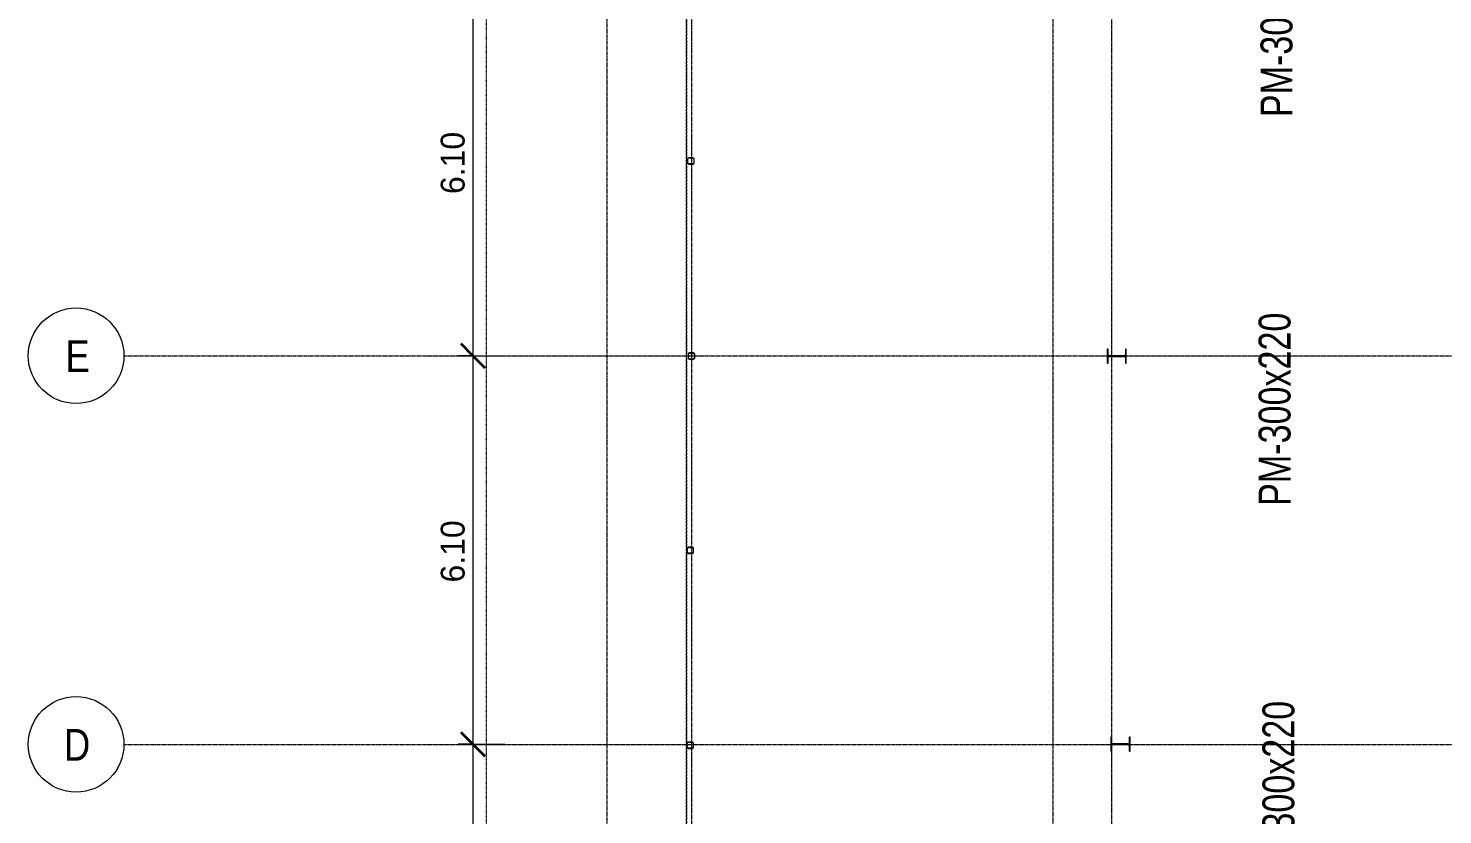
# Model space of a CAD drawing. Header units: centimetres. Extents: x -14155 to 6577, y -1225 to 8033.
# Drawn here: x -14155 to -11937, y 2438 to 3673 of the extents above; entities that cross this region are included whole.
import ezdxf

# ---------------------------------------------------------------- set-up
doc = ezdxf.new("R2010")
doc.units = ezdxf.units.CM
for name, pattern in [('_Overhead', [0.47625, 0.3175, -0.15875]), ('Dash dot', [1.5875, 0.635, -0.47625, 0, -0.47625]), ('Grid Line', [2.2225, 1.27, -0.3175, 0.3175, -0.3175])]:
    doc.linetypes.add(name, pattern=pattern)
for name, color, linetype, lineweight in [('A-ANNO-DIMS', 7, 'Continuous', 9), ('A-ANNO-DIMS-250', 7, 'Continuous', 9), ('A-ANNO-SYMB', 7, 'Continuous', 9), ('A-FLOR', 7, 'Continuous', 9), ('S-COLS', 7, 'Continuous', 9), ('S-COLS-IDEN', 7, 'Continuous', 9), ('S-GRID', 7, 'Continuous', 9), ('S-GRID-IDEN', 7, 'Continuous', 9)]:
    doc.layers.add(name, color=color, linetype=linetype, lineweight=lineweight)
doc.styles.add('Century Gothic', font='GOTHIC.TTF', dxfattribs={"height": 37.5})
doc.styles.add('Century Gothic_1', font='GOTHIC.TTF', dxfattribs={"width": 0.8, "height": 50})
doc.styles.add('Saira Condensed', font='SairaCondensed-Regular.ttf', dxfattribs={"height": 50})
doc.dimstyles.new('FCA_N_Cotas_E100', dxfattribs={"dimscale": 30.48, "dimtxt": 39.15631, "dimasz": 1.230315, "dimexe": 1.64042, "dimexo": 1.64042, "dimgap": 0.082021, "dimtad": 1, "dimlfac": 0.01, "dimrnd": 0.01, "dimzin": 0, "dimdsep": 46, "dimtxsty": 'Century Gothic', "dimblk1": 'OBLIQUE', "dimblk2": 'OBLIQUE', "dimsah": 1, "dimcen": 0.09, "dimdle": 1.64042, "dimadec": 3, "dimazin": 2, "dimtfac": 1, "dimtdec": 4, "dimtix": 1, "dimtmove": 0, "dimatfit": 3, "dimfxl": 1, "dimtvp": 1, "dimtolj": 1, "dimtzin": 0, "dimarcsym": 2})

# ---------------------------------------------------------------- blocks, each defined once
blk = doc.blocks.new('HSS Rectangular-Column - 100 x 100 mm-V1-N01 - Planta')
at = {"layer": 'S-COLS'}
for p, q in [((-5, 3.095), (-5, -3.095)), ((-4.6, -3.6475), (-4.6, 3.6475)), ((-3.6475, 4.6), (3.6475, 4.6)), ((3.095, 5), (-3.095, 5)), ((4.6, 3.6475), (4.6, -3.6475)), ((5, -3.095), (5, 3.095)), ((3.6475, -4.6), (-3.6475, -4.6)), ((-3.095, -5), (3.095, -5))]:
    blk.add_line(p, q, dxfattribs=at)
for centre, radius, start, end in [((-3.095, 3.095), 1.905, 90, 180), ((-3.6475, 3.6475), 0.9525, 90, 180), ((3.095, 3.095), 1.905, 360, 90), ((3.6475, 3.6475), 0.9525, 0, 90), ((-3.095, -3.095), 1.905, 180, 270), ((-3.6475, -3.6475), 0.9525, 180, 270), ((3.095, -3.095), 1.905, 270, 360), ((3.6475, -3.6475), 0.9525, 270, 0)]:
    blk.add_arc(centre, radius, start, end, dxfattribs=at)
blk = doc.blocks.new('HSS Rectangular-Column - 100 x 100 mm-V2-N01 - Planta')
at = {"layer": 'S-COLS'}
h = blk.add_hatch(dxfattribs=at)
h.set_pattern_fill('FP_2', color=256, style=0, pattern_type=2)
h.set_pattern_definition([(45, (13117.09, -2853.27), (-62.8618, 62.8618), []), (45, (13117.09, -2758.02), (-62.8618, 62.8618), [])])
h.paths.add_polyline_path([(3.1, -5), (3.6, -4.6), (-3.6, -4.6), (-3.1, -5)])
h.paths.add_polyline_path([(-4.6, -3.6), (-4.6, 3.6), (-5, 3.1), (-5, -3.1)])
h.paths.add_polyline_path([(4.6, -3.6), (5, -3.1), (5, 3.1), (4.6, 3.6)])
h.paths.add_polyline_path([(3.6, 4.6), (3.1, 5), (-3.1, 5), (-3.6, 4.6)])
for p, q in [((-5, 3.1), (-5, -3.1)), ((-4.6, -3.6), (-4.6, 3.6)), ((-3.6, 4.6), (3.6, 4.6)), ((3.1, 5), (-3.1, 5)), ((4.6, 3.6), (4.6, -3.6)), ((5, -3.1), (5, 3.1)), ((3.6, -4.6), (-3.6, -4.6)), ((-3.1, -5), (3.1, -5))]:
    blk.add_line(p, q, dxfattribs=at)
for centre, radius, start, end in [((-3.1, 3.1), 1.9, 90, 180), ((-3.6, 3.6), 0.952, 90, 180), ((3.1, 3.1), 1.91, 360, 90), ((3.6, 3.6), 0.953, 0, 90), ((-3.1, -3.1), 1.91, 180, 270), ((-3.6, -3.6), 0.953, 180, 270), ((3.1, -3.1), 1.9, 270, 360), ((3.6, -3.6), 0.952, 270, 0)]:
    blk.add_arc(centre, radius, start, end, dxfattribs=at)
blk = doc.blocks.new('HSS Rectangular-Column - 100 x 100 mm-V3-N01 - Planta')
at = {"layer": 'S-COLS'}
for p, q in [((-5, 3.095), (-5, -3.095)), ((-4.6, -3.6475), (-4.6, 3.6475)), ((-3.6475, 4.6), (3.6475, 4.6)), ((3.095, 5), (-3.095, 5)), ((4.6, 3.6475), (4.6, -3.6475)), ((5, -3.095), (5, 3.095)), ((3.6475, -4.6), (-3.6475, -4.6)), ((-3.095, -5), (3.095, -5))]:
    blk.add_line(p, q, dxfattribs=at)
for centre, radius, start, end in [((-3.095, 3.095), 1.905, 90, 180), ((-3.6475, 3.6475), 0.9525, 90, 180), ((3.095, 3.095), 1.905, 360, 90), ((3.6475, 3.6475), 0.9525, 0, 90), ((-3.095, -3.095), 1.905, 180, 270), ((-3.6475, -3.6475), 0.9525, 180, 270), ((3.095, -3.095), 1.905, 270, 360), ((3.6475, -3.6475), 0.9525, 270, 0)]:
    blk.add_arc(centre, radius, start, end, dxfattribs=at)
blk = doc.blocks.new('HSS Rectangular-Column - 100 x 100 mm-V6-N01 - Planta')
at = {"layer": 'S-COLS'}
for p, q in [((-5, 3.095), (-5, -3.095)), ((-4.6, -3.6475), (-4.6, 3.6475)), ((-3.6475, 4.6), (3.6475, 4.6)), ((3.095, 5), (-3.095, 5)), ((4.6, 3.6475), (4.6, -3.6475)), ((5, -3.095), (5, 3.095)), ((3.6475, -4.6), (-3.6475, -4.6)), ((-3.095, -5), (3.095, -5))]:
    blk.add_line(p, q, dxfattribs=at)
for centre, radius, start, end in [((-3.095, 3.095), 1.905, 90, 180), ((-3.6475, 3.6475), 0.9525, 90, 180), ((3.095, 3.095), 1.905, 360, 90), ((3.6475, 3.6475), 0.9525, 0, 90), ((-3.095, -3.095), 1.905, 180, 270), ((-3.6475, -3.6475), 0.9525, 180, 270), ((3.095, -3.095), 1.905, 270, 360), ((3.6475, -3.6475), 0.9525, 270, 0)]:
    blk.add_arc(centre, radius, start, end, dxfattribs=at)
blk = doc.blocks.new('UC-Perfil universal-Pilar - 300 x 220-1638303-N01 - Planta')
at = {"layer": 'S-COLS'}
h = blk.add_hatch(dxfattribs=at)
h.set_pattern_fill('FP_6', color=256, style=0, pattern_type=2)
h.set_pattern_definition([(315, (-3158.05, -12448), (62.8618, 62.8618), []), (315, (-3062.8, -12448), (62.8618, 62.8618), [])])
h.paths.add_polyline_path([(-11, -15), (11, -15), (11, -13.5), (2, -13.5), (0.9, -13), (0.5, -11.9), (0.5, 11.9), (0.9, 13), (2, 13.5), (11, 13.5), (11, 15), (-11, 15), (-11, 13.5), (-2, 13.5), (-0.9, 13), (-0.5, 11.9), (-0.5, -11.9), (-0.9, -13), (-2, -13.5), (-11, -13.5)])
for p, q in [((11, 15), (-11, 15)), ((-11, 15), (-11, 13.5)), ((-11, 13.5), (-2, 13.5)), ((-0.5, 11.9), (-0.5, -11.9)), ((0.5, -11.9), (0.5, 11.9)), ((2, 13.5), (11, 13.5)), ((11, 13.5), (11, 15)), ((-2, -13.5), (-11, -13.5)), ((-11, -13.5), (-11, -15)), ((-11, -15), (11, -15)), ((11, -13.5), (2, -13.5)), ((11, -15), (11, -13.5))]:
    blk.add_line(p, q, dxfattribs=at)
for centre, start, end in [((-2, 11.9), 0, 90), ((2, 11.9), 90, 180), ((-2, -11.9), 270, 0), ((2, -11.9), 180, 270)]:
    blk.add_arc(centre, 1.52, start, end, dxfattribs=at)
blk = doc.blocks.new('UC-Perfil universal-Pilar - 300 x 220-1638274-N01 - Planta')
at = {"layer": 'S-COLS'}
for p, q in [((11, 15), (-11, 15)), ((-11, 15), (-11, 13.46)), ((-11, 13.46), (-2.015, 13.46)), ((-0.495, 11.94), (-0.495, -11.94)), ((0.495, -11.94), (0.495, 11.94)), ((2.015, 13.46), (11, 13.46)), ((11, 13.46), (11, 15)), ((-2.015, -13.46), (-11, -13.46)), ((-11, -13.46), (-11, -15)), ((-11, -15), (11, -15)), ((11, -13.46), (2.015, -13.46)), ((11, -15), (11, -13.46))]:
    blk.add_line(p, q, dxfattribs=at)
for centre, start, end in [((-2.015, 11.94), 0, 90), ((2.015, 11.94), 90, 180), ((-2.015, -11.94), 270, 0), ((2.015, -11.94), 180, 270)]:
    blk.add_arc(centre, 1.52, start, end, dxfattribs=at)
blk = doc.blocks.new('Grid - 3mm-1819951-N01 - Planta')
at = {"layer": 'S-GRID-IDEN', "color": 253, "true_color": 0xaaaaaa}
blk.add_circle((0, 0), 0.3, dxfattribs=at)
blk = doc.blocks.new('DIMBLOCK9-N01 - Planta')
at = {"layer": 'A-ANNO-DIMS-250', "lineweight": 35}
for p, q in [((-13457.8, 3768.3), (-13476.5, 3787)), ((-13457.8, 3768.3), (-13439, 3749.5)), ((-13457.8, 3158.7), (-13476.5, 3177.4)), ((-13457.8, 3158.7), (-13439, 3139.9))]:
    blk.add_line(p, q, dxfattribs=at)
at = {"layer": 'A-ANNO-DIMS-250'}
for p, q in [((-13457.8, 3768.3), (-13481.3, 3768.3)), ((-13457.8, 3768.3), (-13457.8, 3158.7)), ((-13457.8, 3768.3), (-13407.8, 3768.3)), ((-13457.8, 3158.7), (-13481.3, 3158.7)), ((-13457.8, 3158.7), (-13407.8, 3158.7))]:
    blk.add_line(p, q, dxfattribs=at)
at = {"layer": 'A-ANNO-DIMS-250', "color": 0, "insert": (-13508.4, 3412.5), "char_height": 37.5, "width": 122.317, "attachment_point": 1, "rotation": 90, "line_spacing_factor": 0.984502, "style": 'Century Gothic'}
blk.add_mtext('6.10', dxfattribs=at)
blk = doc.blocks.new('_Oblique')
at = {"color": 0, "linetype": 'ByBlock', "lineweight": -2}
blk.add_line((-0.5, -0.5), (0.5, 0.5), dxfattribs=at)
blk = doc.blocks.new('DIMBLOCK10-N01 - Planta')
at = {"layer": 'A-ANNO-DIMS-250', "lineweight": 35}
for p, q in [((-13457.8, 3158.7), (-13476.5, 3177.4)), ((-13457.8, 3158.7), (-13439, 3139.9)), ((-13457.8, 2548.7), (-13476.5, 2567.4)), ((-13457.8, 2548.7), (-13439, 2529.9))]:
    blk.add_line(p, q, dxfattribs=at)
at = {"layer": 'A-ANNO-DIMS-250'}
for p, q in [((-13457.8, 3158.7), (-13481.3, 3158.7)), ((-13457.8, 3158.7), (-13457.8, 2548.7)), ((-13457.8, 3158.7), (-13407.8, 3158.7)), ((-13457.8, 2548.7), (-13481.3, 2548.7)), ((-13457.8, 2548.7), (-13407.8, 2548.7))]:
    blk.add_line(p, q, dxfattribs=at)
at = {"layer": 'A-ANNO-DIMS-250', "color": 0, "insert": (-13508.4, 2802.7), "char_height": 37.5, "width": 122.317, "attachment_point": 1, "rotation": 90, "line_spacing_factor": 0.984502, "style": 'Century Gothic'}
blk.add_mtext('6.10', dxfattribs=at)
blk = doc.blocks.new('DIMBLOCK11-N01 - Planta')
at = {"layer": 'A-ANNO-DIMS-250', "lineweight": 35}
for p, q in [((-13457.8, 2548.7), (-13476.5, 2567.4)), ((-13457.8, 2548.7), (-13439, 2529.9)), ((-13457.8, 1330.8), (-13476.5, 1349.5)), ((-13457.8, 1330.8), (-13439, 1312))]:
    blk.add_line(p, q, dxfattribs=at)
at = {"layer": 'A-ANNO-DIMS-250'}
for p, q in [((-13457.8, 2548.7), (-13481.3, 2548.7)), ((-13457.8, 2548.7), (-13457.8, 1330.8)), ((-13457.8, 2548.7), (-13407.8, 2548.7)), ((-13457.8, 1330.8), (-13481.3, 1330.8)), ((-13457.8, 1330.8), (-13407.8, 1330.8))]:
    blk.add_line(p, q, dxfattribs=at)
at = {"layer": 'A-ANNO-DIMS-250', "color": 0, "insert": (-13508.4, 1874.1), "char_height": 37.5, "width": 157.371, "attachment_point": 1, "rotation": 90, "line_spacing_factor": 0.984502, "style": 'Century Gothic'}
blk.add_mtext('12.18', dxfattribs=at)

msp = doc.modelspace()

# ---------------------------------------------------------------- linework, layer by layer
at = {"layer": 'A-ANNO-SYMB', "linetype": 'Dash dot'}
msp.add_line((-13437.321, 6161.129), (-13437.321, 1173.592), dxfattribs=at)
at = {"layer": 'A-FLOR', "color": 8, "linetype": '_Overhead', "true_color": 0x808080}
for p, q in [((-13122.844, 2309.766), (-13122.844, 3781.844)), ((-13122.844, 3781.844), (-13122.844, 2309.766))]:
    msp.add_line(p, q, dxfattribs=at)
at = {"layer": 'S-GRID', "color": 253, "linetype": 'Grid Line', "true_color": 0xaaaaaa}
for p, q in [((-13115.164, 7882.574), (-13115.164, -1075.311)), ((-12456.389, 7882.574), (-12456.389, -1075.311)), ((-13247.591, 7565.074), (-13247.591, -757.811)), ((-12548.304, 7565.074), (-12548.304, -757.811)), ((-14005.363, 3158.662), (2922.583, 3158.662)), ((-14005.363, 2548.662), (2922.583, 2548.662))]:
    msp.add_line(p, q, dxfattribs=at)

# ---------------------------------------------------------------- block references
at = {"layer": 'S-COLS'}
for name, p in [('HSS Rectangular-Column - 100 x 100 mm-V6-N01 - Planta', (-13116.064, 3464.462)), ('HSS Rectangular-Column - 100 x 100 mm-V3-N01 - Planta', (-13115.164, 3158.118)), ('HSS Rectangular-Column - 100 x 100 mm-V2-N01 - Planta', (-13117.09, 2853.272)), ('HSS Rectangular-Column - 100 x 100 mm-V1-N01 - Planta', (-13117.052, 2547.295))]:
    msp.add_blockref(name, p, dxfattribs=at)
at = {"layer": 'S-COLS', "rotation": 90.00000000000026}
for name, p in [('UC-Perfil universal-Pilar - 300 x 220-1638303-N01 - Planta', (-12448, 3158.053)), ('UC-Perfil universal-Pilar - 300 x 220-1638274-N01 - Planta', (-12442, 2548.742))]:
    msp.add_blockref(name, p, dxfattribs=at)
at = {"layer": 'S-GRID-IDEN', "color": 253, "true_color": 0xaaaaaa, "xscale": 249.9999999999999, "yscale": 249.9999999999999, "zscale": 249.9999999999999, "rotation": 269.9999999999996}
for p in [(-14080.363, 3158.662), (-14080.363, 2548.662)]:
    msp.add_blockref('Grid - 3mm-1819951-N01 - Planta', p, dxfattribs=at)

# ---------------------------------------------------------------- texts
at = {"layer": 'S-COLS-IDEN', "char_height": 50, "width": 392.82687, "attachment_point": 1, "rotation": 90, "style": 'Century Gothic_1'}
for insert in [(-12222.414, 3533.211), (-12225.414, 2923.015), (-12219.414, 2313.704)]:
    msp.add_mtext('PM-300x220', dxfattribs=dict(at, insert=insert))
at = {"layer": 'S-GRID-IDEN', "color": 253, "true_color": 0xaaaaaa, "char_height": 50, "attachment_point": 1, "style": 'Saira Condensed'}
for s, insert, width in [('E', (-14097.078, 3183.011), 38.08016), ('D', (-14099.578, 2573.011), 44.09281)]:
    msp.add_mtext(s, dxfattribs=dict(at, insert=insert, width=width))

# ---------------------------------------------------------------- dimensions: what is measured, and where the dimension line sits
at = {"layer": 'A-ANNO-DIMS'}
for base, p1, p2, override, picture, middle in [((-13457.786, 3158.662), (-13431.27, 3768.259), (-13431.27, 3158.662), {"dimpost": '<>', "dimfxl": 609.596326}, 'DIMBLOCK9-N01 - Planta', (-13479.979, 3463.461)), ((-13457.786, 2548.662), (-13431.27, 3158.662), (-13431.27, 2548.662), {"dimpost": '<>', "dimfxl": 610}, 'DIMBLOCK10-N01 - Planta', (-13479.979, 2853.662)), ((-13457.786, 1330.773), (-13431.27, 2548.662), (-13431.27, 1330.773), {"dimpost": '<>', "dimfxl": 1217.889225}, 'DIMBLOCK11-N01 - Planta', (-13479.979, 1939.718))]:
    dim = msp.add_linear_dim(base=base, p1=p1, p2=p2, angle=90, dimstyle='FCA_N_Cotas_E100', override=override, dxfattribs=at)
    dim.commit()
    dim.dimension.update_dxf_attribs({"geometry": picture, "text_midpoint": middle})

doc.saveas('drawing.dxf')
